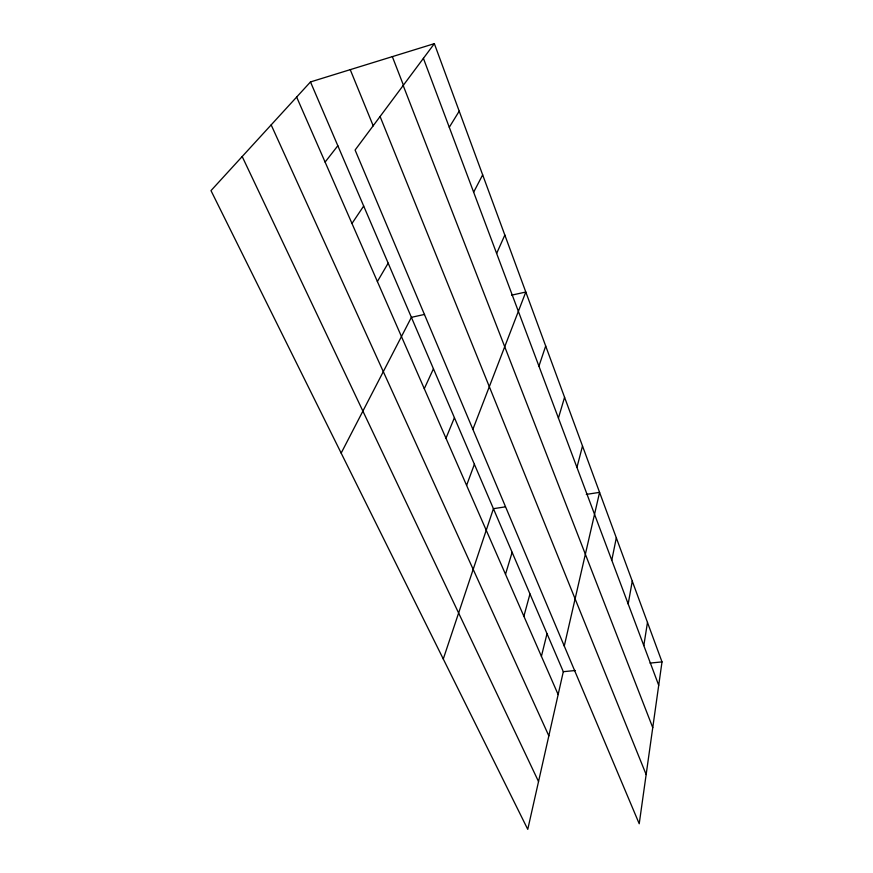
<?xml version="1.0" encoding="UTF-8"?>
<svg xmlns="http://www.w3.org/2000/svg" width="873" height="873" viewBox="0 0 873 873"><rect width="100%" height="100%" fill="white"/><g stroke="black" fill="none" stroke-linecap="round" stroke-linejoin="round"><path stroke-width="1.31" d="M662.007 661.898L639.222 823.752L355.093 150.047L434.35 43.65L662.007 661.898L650.036 663.087M643.805 645.584L647.482 622.46M628.178 603.941L632.27 581.156M611.777 560.237L616.316 537.833M310.482 81.942L563.303 671.697L527.761 829.35L210.993 190.62L310.482 81.942L434.35 43.65M564.264 646.02L599.576 492.361L586.307 494.402M541.413 656.31L547.011 633.689M576.944 467.415L582.509 445.994M523.876 616.262L529.976 593.935M558.425 418.102L564.569 397.28M505.511 574.281L512.135 552.314M443.277 658.995L493.431 508.686L505.281 506.864M538.936 366.147L545.69 346.024M466.597 485.377L474.388 464.283M472.882 429.33L525.808 292.029L511.622 295.161M445.972 438.257L454.418 417.709M496.628 253.443L504.834 235.055M424.289 388.703L433.445 368.777M341.168 453.109L411.39 317.336L424.54 314.422M473.646 192.191L482.671 174.862M377.387 281.543L388.169 263.155M449.279 127.272L459.209 111.166M351.972 223.477L363.681 206.039M325.105 162.083L337.829 145.726M563.303 671.697L575.274 670.508M242.192 156.551L538.532 781.564M271.165 124.894L548.844 735.863M296.645 97.056L558.153 694.57M350.237 69.654L373.229 125.876M380.082 116.502L646.151 774.547M392.337 56.636L403.501 85.39M403.184 85.489L652.753 727.613M423.405 58.338L658.711 685.294"/></g></svg>
